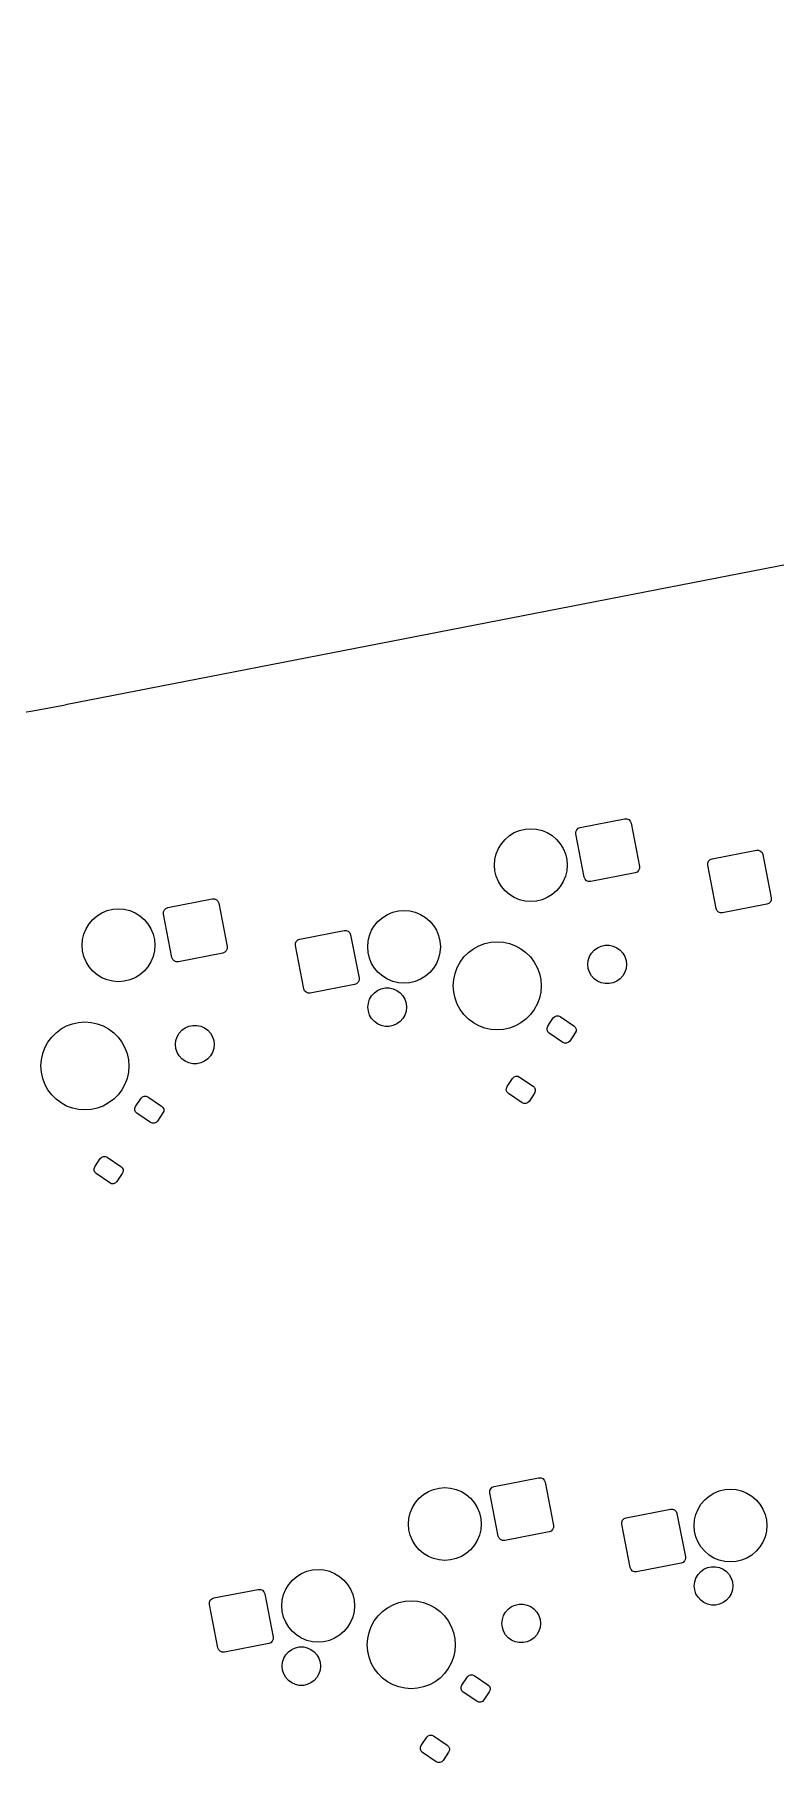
# Model space of a CAD drawing. Extents: x 101 to 518, y -308 to -134.
# Drawn here: x 267 to 300.6, y -212.7 to -134.4 of the extents above; entities that cross this region are included whole.
import ezdxf

# ---------------------------------------------------------------- set-up
doc = ezdxf.new("R2010")
doc.units = 0
doc.layers.add('BLACK', color=7, linetype='CONTINUOUS')

msp = doc.modelspace()

# ---------------------------------------------------------------- linework, layer by layer
at = {"layer": 'BLACK', "linetype": 'CONTINUOUS'}
for p, q in [((424.711961, -134.376322), (268.442894, -164.75692)), ((291.782965, -170.310872), (293.795301, -169.919714)), ((293.795301, -169.919714), (293.892845, -169.920139)), ((293.892845, -169.920139), (293.982801, -169.957861)), ((288.376141, -170.852973), (288.573021, -170.684821)), ((288.573021, -170.684821), (288.793783, -170.549538)), ((288.793783, -170.549538), (289.032989, -170.450456)), ((289.032989, -170.450456), (289.28475, -170.390013)), ((289.28475, -170.390013), (289.542867, -170.369699)), ((289.542867, -170.369699), (289.800984, -170.390013)), ((289.800984, -170.390013), (290.052745, -170.450456)), ((290.052745, -170.450456), (290.291951, -170.549538)), ((290.291951, -170.549538), (290.512713, -170.684821)), ((290.512713, -170.684821), (290.709593, -170.852973)), ((291.58526, -170.603981), (291.585686, -170.506437)), ((291.966878, -172.567236), (291.58526, -170.603981)), ((291.585686, -170.506437), (291.623407, -170.416481)), ((291.623407, -170.416481), (291.692683, -170.347807)), ((291.692683, -170.347807), (291.782965, -170.310872)), ((293.982801, -169.957861), (294.051474, -170.027136)), ((294.051474, -170.027136), (294.08841, -170.117418)), ((294.08841, -170.117418), (294.470028, -172.080673)), ((287.913181, -171.761582), (287.973624, -171.509821)), ((287.973624, -171.509821), (288.072706, -171.270615)), ((288.072706, -171.270615), (288.207989, -171.049853)), ((288.207989, -171.049853), (288.376141, -170.852973)), ((290.709593, -170.852973), (290.877745, -171.049853)), ((290.877745, -171.049853), (291.013028, -171.270615)), ((291.013028, -171.270615), (291.11211, -171.509821)), ((291.11211, -171.509821), (291.172553, -171.761582)), ((297.764732, -171.735674), (299.777068, -171.344516)), ((299.777068, -171.344516), (299.874612, -171.344941)), ((299.874612, -171.344941), (299.964568, -171.382663)), ((299.964568, -171.382663), (300.033241, -171.451938)), ((300.033241, -171.451938), (300.070177, -171.54222)), ((287.892867, -172.019699), (287.913181, -171.761582)), ((287.913181, -172.277816), (287.892867, -172.019699)), ((287.973624, -172.529577), (287.913181, -172.277816)), ((291.172553, -172.277816), (291.11211, -172.529577)), ((291.172553, -171.761582), (291.192867, -172.019699)), ((291.192867, -172.019699), (291.172553, -172.277816)), ((294.431881, -172.268173), (294.362605, -172.336847)), ((294.469602, -172.178217), (294.431881, -172.268173)), ((294.470028, -172.080673), (294.469602, -172.178217)), ((297.567027, -172.028783), (297.567453, -171.931239)), ((297.948645, -173.992038), (297.567027, -172.028783)), ((297.567453, -171.931239), (297.605174, -171.841283)), ((297.605174, -171.841283), (297.67445, -171.772609)), ((297.67445, -171.772609), (297.764732, -171.735674)), ((300.070177, -171.54222), (300.451795, -173.505475)), ((288.072706, -172.768783), (287.973624, -172.529577)), ((288.207989, -172.989545), (288.072706, -172.768783)), ((288.376141, -173.186425), (288.207989, -172.989545)), ((290.877745, -172.989545), (290.709593, -173.186425)), ((291.013028, -172.768783), (290.877745, -172.989545)), ((291.11211, -172.529577), (291.013028, -172.768783)), ((292.003814, -172.657518), (291.966878, -172.567236)), ((292.072487, -172.726793), (292.003814, -172.657518)), ((292.162443, -172.764515), (292.072487, -172.726793)), ((292.259987, -172.76494), (292.162443, -172.764515)), ((294.272323, -172.373782), (292.259987, -172.76494)), ((294.362605, -172.336847), (294.272323, -172.373782)), ((273.082968, -173.945783), (275.095304, -173.554625)), ((275.095304, -173.554625), (275.192848, -173.55505)), ((275.192848, -173.55505), (275.282804, -173.592772)), ((275.282804, -173.592772), (275.351477, -173.662047)), ((275.351477, -173.662047), (275.388413, -173.752329)), ((275.388413, -173.752329), (275.770031, -175.715584)), ((288.573021, -173.354577), (288.376141, -173.186425)), ((288.793783, -173.48986), (288.573021, -173.354577)), ((289.032989, -173.588942), (288.793783, -173.48986)), ((289.28475, -173.649385), (289.032989, -173.588942)), ((289.542867, -173.669699), (289.28475, -173.649385)), ((289.800984, -173.649385), (289.542867, -173.669699)), ((290.052745, -173.588942), (289.800984, -173.649385)), ((290.291951, -173.48986), (290.052745, -173.588942)), ((290.512713, -173.354577), (290.291951, -173.48986)), ((290.709593, -173.186425), (290.512713, -173.354577)), ((300.25409, -173.798584), (298.241754, -174.189742)), ((300.344372, -173.761649), (300.25409, -173.798584)), ((300.413648, -173.692975), (300.344372, -173.761649)), ((300.451369, -173.603019), (300.413648, -173.692975)), ((300.451795, -173.505475), (300.451369, -173.603019)), ((269.507992, -174.684764), (269.676144, -174.487884)), ((269.676144, -174.487884), (269.873024, -174.319732)), ((269.873024, -174.319732), (270.093786, -174.184449)), ((270.093786, -174.184449), (270.332992, -174.085367)), ((270.332992, -174.085367), (270.584753, -174.024924)), ((270.584753, -174.024924), (270.84287, -174.00461)), ((270.84287, -174.00461), (271.100987, -174.024924)), ((271.100987, -174.024924), (271.352748, -174.085367)), ((271.352748, -174.085367), (271.591954, -174.184449)), ((271.591954, -174.184449), (271.812716, -174.319732)), ((271.812716, -174.319732), (272.009596, -174.487884)), ((272.009596, -174.487884), (272.177748, -174.684764)), ((272.885263, -174.238892), (272.885689, -174.141348)), ((273.266881, -176.202147), (272.885263, -174.238892)), ((272.885689, -174.141348), (272.92341, -174.051392)), ((272.92341, -174.051392), (272.992686, -173.982718)), ((272.992686, -173.982718), (273.082968, -173.945783)), ((282.459312, -174.754823), (282.627464, -174.557943)), ((282.627464, -174.557943), (282.824344, -174.389791)), ((282.824344, -174.389791), (283.045106, -174.254508)), ((283.045106, -174.254508), (283.284312, -174.155426)), ((283.284312, -174.155426), (283.536073, -174.094983)), ((283.536073, -174.094983), (283.79419, -174.074669)), ((283.79419, -174.074669), (284.052307, -174.094983)), ((284.052307, -174.094983), (284.304068, -174.155426)), ((284.304068, -174.155426), (284.543274, -174.254508)), ((284.543274, -174.254508), (284.764036, -174.389791)), ((284.764036, -174.389791), (284.960916, -174.557943)), ((284.960916, -174.557943), (285.129068, -174.754823)), ((297.985581, -174.08232), (297.948645, -173.992038)), ((298.054254, -174.151595), (297.985581, -174.08232)), ((298.14421, -174.189317), (298.054254, -174.151595)), ((298.241754, -174.189742), (298.14421, -174.189317)), ((269.19287, -175.65461), (269.213184, -175.396493)), ((269.213184, -175.396493), (269.273627, -175.144732)), ((269.273627, -175.144732), (269.372709, -174.905526)), ((269.372709, -174.905526), (269.507992, -174.684764)), ((272.177748, -174.684764), (272.313031, -174.905526)), ((272.313031, -174.905526), (272.412113, -175.144732)), ((272.412113, -175.144732), (272.472556, -175.396493)), ((272.472556, -175.396493), (272.49287, -175.65461)), ((278.905176, -175.476195), (278.974452, -175.407521)), ((278.974452, -175.407521), (279.064734, -175.370586)), ((279.064734, -175.370586), (281.07707, -174.979428)), ((281.07707, -174.979428), (281.174614, -174.979853)), ((281.174614, -174.979853), (281.26457, -175.017575)), ((281.26457, -175.017575), (281.333243, -175.08685)), ((281.333243, -175.08685), (281.370179, -175.177132)), ((281.370179, -175.177132), (281.751797, -177.140387)), ((282.164504, -175.466552), (282.224947, -175.214791)), ((282.224947, -175.214791), (282.324029, -174.975585)), ((282.324029, -174.975585), (282.459312, -174.754823)), ((285.129068, -174.754823), (285.264351, -174.975585)), ((285.264351, -174.975585), (285.363433, -175.214791)), ((285.363433, -175.214791), (285.423876, -175.466552)), ((269.213184, -175.912727), (269.19287, -175.65461)), ((269.273627, -176.164488), (269.213184, -175.912727)), ((269.372709, -176.403694), (269.273627, -176.164488)), ((272.412113, -176.164488), (272.313031, -176.403694)), ((272.472556, -175.912727), (272.412113, -176.164488)), ((272.49287, -175.65461), (272.472556, -175.912727)), ((273.303817, -176.292429), (273.266881, -176.202147)), ((275.572326, -176.008693), (273.55999, -176.399851)), ((275.662608, -175.971758), (275.572326, -176.008693)), ((275.731884, -175.903084), (275.662608, -175.971758)), ((275.769605, -175.813128), (275.731884, -175.903084)), ((275.770031, -175.715584), (275.769605, -175.813128)), ((278.867029, -175.663695), (278.867455, -175.566151)), ((279.248647, -177.62695), (278.867029, -175.663695)), ((278.867455, -175.566151), (278.905176, -175.476195)), ((282.14419, -175.724669), (282.164504, -175.466552)), ((282.164504, -175.982786), (282.14419, -175.724669)), ((282.224947, -176.234547), (282.164504, -175.982786)), ((285.423876, -175.982786), (285.363433, -176.234547)), ((285.423876, -175.466552), (285.44419, -175.724669)), ((285.44419, -175.724669), (285.423876, -175.982786)), ((286.341469, -176.413036), (286.511955, -176.185293)), ((286.511955, -176.185293), (286.713117, -175.984131)), ((286.713117, -175.984131), (286.94086, -175.813645)), ((286.94086, -175.813645), (287.190548, -175.677305)), ((287.190548, -175.677305), (287.457097, -175.577887)), ((287.457097, -175.577887), (287.735082, -175.517415)), ((287.735082, -175.517415), (288.018844, -175.49712)), ((288.018844, -175.49712), (288.302606, -175.517415)), ((288.302606, -175.517415), (288.580591, -175.577887)), ((288.580591, -175.577887), (288.84714, -175.677305)), ((288.84714, -175.677305), (289.096828, -175.813645)), ((289.096828, -175.813645), (289.324571, -175.984131)), ((289.324571, -175.984131), (289.525733, -176.185293)), ((289.525733, -176.185293), (289.696219, -176.413036)), ((292.149631, -176.339787), (292.206158, -176.165815)), ((292.206158, -176.165815), (292.29762, -176.007398)), ((292.29762, -176.007398), (292.420021, -175.871458)), ((292.420021, -175.871458), (292.56801, -175.763938)), ((292.56801, -175.763938), (292.73512, -175.689536)), ((292.73512, -175.689536), (292.914048, -175.651503)), ((292.914048, -175.651503), (293.096972, -175.651503)), ((293.096972, -175.651503), (293.2759, -175.689536)), ((293.2759, -175.689536), (293.44301, -175.763938)), ((293.44301, -175.763938), (293.590999, -175.871458)), ((293.590999, -175.871458), (293.7134, -176.007398)), ((293.7134, -176.007398), (293.804862, -176.165815)), ((293.804862, -176.165815), (293.861389, -176.339787)), ((269.507992, -176.624456), (269.372709, -176.403694)), ((269.676144, -176.821336), (269.507992, -176.624456)), ((269.873024, -176.989488), (269.676144, -176.821336)), ((270.093786, -177.124771), (269.873024, -176.989488)), ((271.812716, -176.989488), (271.591954, -177.124771)), ((272.009596, -176.821336), (271.812716, -176.989488)), ((272.177748, -176.624456), (272.009596, -176.821336)), ((272.313031, -176.403694), (272.177748, -176.624456)), ((273.37249, -176.361704), (273.303817, -176.292429)), ((273.462446, -176.399426), (273.37249, -176.361704)), ((273.55999, -176.399851), (273.462446, -176.399426)), ((282.324029, -176.473753), (282.224947, -176.234547)), ((282.459312, -176.694515), (282.324029, -176.473753)), ((282.627464, -176.891395), (282.459312, -176.694515)), ((282.824344, -177.059547), (282.627464, -176.891395)), ((284.960916, -176.891395), (284.764036, -177.059547)), ((285.129068, -176.694515), (284.960916, -176.891395)), ((285.264351, -176.473753), (285.129068, -176.694515)), ((285.363433, -176.234547), (285.264351, -176.473753)), ((286.045239, -177.207258), (286.105711, -176.929273)), ((286.105711, -176.929273), (286.205129, -176.662724)), ((286.205129, -176.662724), (286.341469, -176.413036)), ((289.696219, -176.413036), (289.832559, -176.662724)), ((289.832559, -176.662724), (289.931977, -176.929273)), ((289.931977, -176.929273), (289.992449, -177.207258)), ((292.13051, -176.52171), (292.149631, -176.339787)), ((292.149631, -176.703633), (292.13051, -176.52171)), ((292.206158, -176.877605), (292.149631, -176.703633)), ((292.29762, -177.036022), (292.206158, -176.877605)), ((293.804862, -176.877605), (293.7134, -177.036022)), ((293.861389, -176.703633), (293.804862, -176.877605)), ((293.861389, -176.339787), (293.88051, -176.52171)), ((293.88051, -176.52171), (293.861389, -176.703633)), ((270.332992, -177.223853), (270.093786, -177.124771)), ((270.584753, -177.284296), (270.332992, -177.223853)), ((270.84287, -177.30461), (270.584753, -177.284296)), ((271.100987, -177.284296), (270.84287, -177.30461)), ((271.352748, -177.223853), (271.100987, -177.284296)), ((271.591954, -177.124771), (271.352748, -177.223853)), ((279.285583, -177.717232), (279.248647, -177.62695)), ((279.354256, -177.786507), (279.285583, -177.717232)), ((281.554092, -177.433496), (279.541756, -177.824654)), ((281.644374, -177.396561), (281.554092, -177.433496)), ((281.71365, -177.327887), (281.644374, -177.396561)), ((281.751371, -177.237931), (281.71365, -177.327887)), ((281.751797, -177.140387), (281.751371, -177.237931)), ((282.446689, -177.810078), (282.594678, -177.702558)), ((282.594678, -177.702558), (282.761788, -177.628156)), ((282.761788, -177.628156), (282.940716, -177.590123)), ((283.045106, -177.19483), (282.824344, -177.059547)), ((282.940716, -177.590123), (283.12364, -177.590123)), ((283.284312, -177.293912), (283.045106, -177.19483)), ((283.12364, -177.590123), (283.302568, -177.628156)), ((283.536073, -177.354355), (283.284312, -177.293912)), ((283.302568, -177.628156), (283.469678, -177.702558)), ((283.469678, -177.702558), (283.617667, -177.810078)), ((283.79419, -177.374669), (283.536073, -177.354355)), ((284.052307, -177.354355), (283.79419, -177.374669)), ((284.304068, -177.293912), (284.052307, -177.354355)), ((284.543274, -177.19483), (284.304068, -177.293912)), ((284.764036, -177.059547), (284.543274, -177.19483)), ((286.024944, -177.49102), (286.045239, -177.207258)), ((286.045239, -177.774782), (286.024944, -177.49102)), ((286.105711, -178.052767), (286.045239, -177.774782)), ((289.992449, -177.774782), (289.931977, -178.052767)), ((289.992449, -177.207258), (290.012744, -177.49102)), ((290.012744, -177.49102), (289.992449, -177.774782)), ((292.420021, -177.171962), (292.29762, -177.036022)), ((292.56801, -177.279482), (292.420021, -177.171962)), ((292.73512, -177.353884), (292.56801, -177.279482)), ((292.914048, -177.391917), (292.73512, -177.353884)), ((293.096972, -177.391917), (292.914048, -177.391917)), ((293.2759, -177.353884), (293.096972, -177.391917)), ((293.44301, -177.279482), (293.2759, -177.353884)), ((293.590999, -177.171962), (293.44301, -177.279482)), ((293.7134, -177.036022), (293.590999, -177.171962)), ((279.444212, -177.824229), (279.354256, -177.786507)), ((279.541756, -177.824654), (279.444212, -177.824229)), ((282.157178, -178.46033), (282.176299, -178.278407)), ((282.176299, -178.642253), (282.157178, -178.46033)), ((282.176299, -178.278407), (282.232826, -178.104435)), ((282.232826, -178.104435), (282.324288, -177.946018)), ((282.324288, -177.946018), (282.446689, -177.810078)), ((283.617667, -177.810078), (283.740068, -177.946018)), ((283.740068, -177.946018), (283.83153, -178.104435)), ((283.83153, -178.104435), (283.888057, -178.278407)), ((283.888057, -178.278407), (283.907178, -178.46033)), ((283.907178, -178.46033), (283.888057, -178.642253)), ((286.205129, -178.319316), (286.105711, -178.052767)), ((286.341469, -178.569004), (286.205129, -178.319316)), ((289.832559, -178.319316), (289.696219, -178.569004)), ((289.931977, -178.052767), (289.832559, -178.319316)), ((268.240863, -179.448556), (268.490551, -179.312216)), ((268.490551, -179.312216), (268.7571, -179.212798)), ((268.7571, -179.212798), (269.035085, -179.152326)), ((269.035085, -179.152326), (269.318847, -179.132031)), ((269.318847, -179.132031), (269.602609, -179.152326)), ((269.602609, -179.152326), (269.880594, -179.212798)), ((269.880594, -179.212798), (270.147143, -179.312216)), ((270.147143, -179.312216), (270.396831, -179.448556)), ((273.868013, -179.398849), (274.035123, -179.324447)), ((274.035123, -179.324447), (274.214051, -179.286414)), ((274.214051, -179.286414), (274.396975, -179.286414)), ((274.396975, -179.286414), (274.575903, -179.324447)), ((274.575903, -179.324447), (274.743013, -179.398849)), ((282.232826, -178.816225), (282.176299, -178.642253)), ((282.324288, -178.974642), (282.232826, -178.816225)), ((282.446689, -179.110582), (282.324288, -178.974642)), ((282.594678, -179.218102), (282.446689, -179.110582)), ((282.761788, -179.292504), (282.594678, -179.218102)), ((282.940716, -179.330537), (282.761788, -179.292504)), ((283.12364, -179.330537), (282.940716, -179.330537)), ((283.302568, -179.292504), (283.12364, -179.330537)), ((283.469678, -179.218102), (283.302568, -179.292504)), ((283.617667, -179.110582), (283.469678, -179.218102)), ((283.740068, -178.974642), (283.617667, -179.110582)), ((283.83153, -178.816225), (283.740068, -178.974642)), ((283.888057, -178.642253), (283.83153, -178.816225)), ((286.511955, -178.796747), (286.341469, -178.569004)), ((286.713117, -178.997909), (286.511955, -178.796747)), ((286.94086, -179.168395), (286.713117, -178.997909)), ((287.190548, -179.304735), (286.94086, -179.168395)), ((287.457097, -179.404153), (287.190548, -179.304735)), ((288.84714, -179.304735), (288.580591, -179.404153)), ((289.096828, -179.168395), (288.84714, -179.304735)), ((289.324571, -178.997909), (289.096828, -179.168395)), ((289.525733, -178.796747), (289.324571, -178.997909)), ((289.696219, -178.569004), (289.525733, -178.796747)), ((290.278563, -179.404158), (290.312513, -179.323198)), ((290.312513, -179.323198), (290.56415, -178.950131)), ((290.56415, -178.950131), (290.626498, -178.888325)), ((290.626498, -178.888325), (290.707751, -178.855083)), ((290.707751, -178.855083), (290.795541, -178.855466)), ((290.795541, -178.855466), (290.876502, -178.889416)), ((290.876502, -178.889416), (291.49828, -179.30881)), ((291.49828, -179.30881), (291.560086, -179.371158)), ((267.505132, -180.297635), (267.641472, -180.047947)), ((267.641472, -180.047947), (267.811958, -179.820204)), ((267.811958, -179.820204), (268.01312, -179.619042)), ((268.01312, -179.619042), (268.240863, -179.448556)), ((270.396831, -179.448556), (270.624574, -179.619042)), ((270.624574, -179.619042), (270.825736, -179.820204)), ((270.825736, -179.820204), (270.996222, -180.047947)), ((270.996222, -180.047947), (271.132562, -180.297635)), ((273.430513, -180.156621), (273.449634, -179.974698)), ((273.449634, -179.974698), (273.506161, -179.800726)), ((273.506161, -179.800726), (273.597623, -179.642309)), ((273.597623, -179.642309), (273.720024, -179.506369)), ((273.720024, -179.506369), (273.868013, -179.398849)), ((274.743013, -179.398849), (274.891002, -179.506369)), ((274.891002, -179.506369), (275.013403, -179.642309)), ((275.013403, -179.642309), (275.104865, -179.800726)), ((275.104865, -179.800726), (275.161392, -179.974698)), ((275.161392, -179.974698), (275.180513, -180.156621)), ((287.735082, -179.464625), (287.457097, -179.404153)), ((288.018844, -179.48492), (287.735082, -179.464625)), ((288.302606, -179.464625), (288.018844, -179.48492)), ((288.580591, -179.404153), (288.302606, -179.464625)), ((290.27818, -179.491948), (290.278563, -179.404158)), ((290.311422, -179.573202), (290.27818, -179.491948)), ((290.373228, -179.63555), (290.311422, -179.573202)), ((290.995006, -180.054944), (290.373228, -179.63555)), ((291.075967, -180.088894), (290.995006, -180.054944)), ((291.163757, -180.089277), (291.075967, -180.088894)), ((291.24501, -180.056035), (291.163757, -180.089277)), ((291.307358, -179.994229), (291.24501, -180.056035)), ((291.558995, -179.621162), (291.307358, -179.994229)), ((291.592945, -179.540202), (291.558995, -179.621162)), ((291.560086, -179.371158), (291.593328, -179.452412)), ((291.593328, -179.452412), (291.592945, -179.540202)), ((267.324947, -181.125931), (267.345242, -180.842169)), ((267.345242, -180.842169), (267.405714, -180.564184)), ((267.405714, -180.564184), (267.505132, -180.297635)), ((271.132562, -180.297635), (271.23198, -180.564184)), ((271.23198, -180.564184), (271.292452, -180.842169)), ((271.292452, -180.842169), (271.312747, -181.125931)), ((273.449634, -180.338544), (273.430513, -180.156621)), ((273.506161, -180.512516), (273.449634, -180.338544)), ((273.597623, -180.670933), (273.506161, -180.512516)), ((273.720024, -180.806873), (273.597623, -180.670933)), ((273.868013, -180.914393), (273.720024, -180.806873)), ((274.891002, -180.806873), (274.743013, -180.914393)), ((275.013403, -180.670933), (274.891002, -180.806873)), ((275.104865, -180.512516), (275.013403, -180.670933)), ((275.161392, -180.338544), (275.104865, -180.512516)), ((275.180513, -180.156621), (275.161392, -180.338544)), ((267.345242, -181.409693), (267.324947, -181.125931)), ((267.405714, -181.687678), (267.345242, -181.409693)), ((267.505132, -181.954227), (267.405714, -181.687678)), ((271.23198, -181.687678), (271.132562, -181.954227)), ((271.292452, -181.409693), (271.23198, -181.687678)), ((271.312747, -181.125931), (271.292452, -181.409693)), ((274.035123, -180.988795), (273.868013, -180.914393)), ((274.214051, -181.026828), (274.035123, -180.988795)), ((274.396975, -181.026828), (274.214051, -181.026828)), ((274.575903, -180.988795), (274.396975, -181.026828)), ((274.743013, -180.914393), (274.575903, -180.988795)), ((288.467177, -182.059022), (288.718814, -181.685955)), ((288.718814, -181.685955), (288.781162, -181.624149)), ((288.781162, -181.624149), (288.862415, -181.590907)), ((288.862415, -181.590907), (288.950205, -181.59129)), ((288.950205, -181.59129), (289.031166, -181.62524)), ((289.031166, -181.62524), (289.652944, -182.044634)), ((267.641472, -182.203915), (267.505132, -181.954227)), ((267.811958, -182.431658), (267.641472, -182.203915)), ((268.01312, -182.63282), (267.811958, -182.431658)), ((270.825736, -182.431658), (270.624574, -182.63282)), ((270.996222, -182.203915), (270.825736, -182.431658)), ((271.132562, -181.954227), (270.996222, -182.203915)), ((288.432844, -182.227772), (288.433227, -182.139982)), ((288.466086, -182.309026), (288.432844, -182.227772)), ((288.433227, -182.139982), (288.467177, -182.059022)), ((288.527892, -182.371374), (288.466086, -182.309026)), ((289.14967, -182.790768), (288.527892, -182.371374)), ((289.713659, -182.356986), (289.462022, -182.730053)), ((289.652944, -182.044634), (289.71475, -182.106982)), ((289.747609, -182.276026), (289.713659, -182.356986)), ((289.71475, -182.106982), (289.747992, -182.188236)), ((289.747992, -182.188236), (289.747609, -182.276026)), ((268.240863, -182.803306), (268.01312, -182.63282)), ((268.490551, -182.939646), (268.240863, -182.803306)), ((268.7571, -183.039064), (268.490551, -182.939646)), ((269.035085, -183.099536), (268.7571, -183.039064)), ((269.318847, -183.119831), (269.035085, -183.099536)), ((269.602609, -183.099536), (269.318847, -183.119831)), ((269.880594, -183.039064), (269.602609, -183.099536)), ((270.147143, -182.939646), (269.880594, -183.039064)), ((270.396831, -182.803306), (270.147143, -182.939646)), ((270.624574, -182.63282), (270.396831, -182.803306)), ((271.578183, -183.126859), (271.578566, -183.039069)), ((271.611425, -183.208113), (271.578183, -183.126859)), ((271.578566, -183.039069), (271.612516, -182.958109)), ((271.673231, -183.270461), (271.611425, -183.208113)), ((271.612516, -182.958109), (271.864153, -182.585042)), ((271.864153, -182.585042), (271.926501, -182.523236)), ((271.926501, -182.523236), (272.007754, -182.489994)), ((272.007754, -182.489994), (272.095544, -182.490377)), ((272.095544, -182.490377), (272.176505, -182.524327)), ((272.176505, -182.524327), (272.798283, -182.943721)), ((272.858998, -183.256073), (272.607361, -183.62914)), ((272.798283, -182.943721), (272.860089, -183.006069)), ((272.892948, -183.175113), (272.858998, -183.256073)), ((272.860089, -183.006069), (272.893331, -183.087323)), ((272.893331, -183.087323), (272.892948, -183.175113)), ((289.230631, -182.824718), (289.14967, -182.790768)), ((289.318421, -182.825101), (289.230631, -182.824718)), ((289.399674, -182.791859), (289.318421, -182.825101)), ((289.462022, -182.730053), (289.399674, -182.791859)), ((272.295009, -183.689855), (271.673231, -183.270461)), ((272.37597, -183.723805), (272.295009, -183.689855)), ((272.46376, -183.724188), (272.37597, -183.723805)), ((272.545013, -183.690946), (272.46376, -183.724188)), ((272.607361, -183.62914), (272.545013, -183.690946)), ((269.76718, -185.693933), (270.018817, -185.320866)), ((270.018817, -185.320866), (270.081165, -185.25906)), ((270.081165, -185.25906), (270.162418, -185.225818)), ((270.162418, -185.225818), (270.250208, -185.226201)), ((270.250208, -185.226201), (270.331169, -185.260151)), ((270.331169, -185.260151), (270.952947, -185.679545)), ((269.732847, -185.862683), (269.73323, -185.774893)), ((269.766089, -185.943937), (269.732847, -185.862683)), ((269.73323, -185.774893), (269.76718, -185.693933)), ((269.827895, -186.006285), (269.766089, -185.943937)), ((270.449673, -186.425679), (269.827895, -186.006285)), ((270.762025, -186.364964), (270.699677, -186.42677)), ((271.013662, -185.991897), (270.762025, -186.364964)), ((270.952947, -185.679545), (271.014753, -185.741893)), ((271.047612, -185.910937), (271.013662, -185.991897)), ((271.014753, -185.741893), (271.047995, -185.823147)), ((271.047995, -185.823147), (271.047612, -185.910937)), ((270.530634, -186.459629), (270.449673, -186.425679)), ((270.618424, -186.460012), (270.530634, -186.459629)), ((270.699677, -186.42677), (270.618424, -186.460012)), ((284.67539, -200.552273), (284.896152, -200.41699)), ((284.896152, -200.41699), (285.135358, -200.317908)), ((285.135358, -200.317908), (285.387119, -200.257465)), ((285.387119, -200.257465), (285.645236, -200.237151)), ((285.645236, -200.237151), (285.903353, -200.257465)), ((285.903353, -200.257465), (286.155114, -200.317908)), ((286.155114, -200.317908), (286.39432, -200.41699)), ((286.39432, -200.41699), (286.615082, -200.552273)), ((287.687629, -200.471433), (287.688055, -200.373889)), ((288.069247, -202.434688), (287.687629, -200.471433)), ((287.688055, -200.373889), (287.725776, -200.283933)), ((287.725776, -200.283933), (287.795052, -200.215259)), ((287.795052, -200.215259), (287.885334, -200.178324)), ((287.885334, -200.178324), (289.89767, -199.787166)), ((289.89767, -199.787166), (289.995214, -199.787591)), ((289.995214, -199.787591), (290.08517, -199.825313)), ((290.08517, -199.825313), (290.153843, -199.894588)), ((290.153843, -199.894588), (290.190779, -199.98487)), ((290.190779, -199.98487), (290.572397, -201.948125)), ((297.62671, -200.622332), (297.847472, -200.487049)), ((297.847472, -200.487049), (298.086678, -200.387967)), ((298.086678, -200.387967), (298.338439, -200.327524)), ((298.338439, -200.327524), (298.596556, -200.30721)), ((298.596556, -200.30721), (298.854673, -200.327524)), ((298.854673, -200.327524), (299.106434, -200.387967)), ((299.106434, -200.387967), (299.34564, -200.487049)), ((299.34564, -200.487049), (299.566402, -200.622332)), ((284.075993, -201.377273), (284.175075, -201.138067)), ((284.175075, -201.138067), (284.310358, -200.917305)), ((284.310358, -200.917305), (284.47851, -200.720425)), ((284.47851, -200.720425), (284.67539, -200.552273)), ((286.615082, -200.552273), (286.811962, -200.720425)), ((286.811962, -200.720425), (286.980114, -200.917305)), ((286.980114, -200.917305), (287.115397, -201.138067)), ((287.115397, -201.138067), (287.214479, -201.377273)), ((293.8671, -201.603127), (295.879436, -201.211969)), ((295.879436, -201.211969), (295.97698, -201.212394)), ((295.97698, -201.212394), (296.066936, -201.250116)), ((296.066936, -201.250116), (296.135609, -201.319391)), ((297.027313, -201.447332), (297.126395, -201.208126)), ((297.126395, -201.208126), (297.261678, -200.987364)), ((297.261678, -200.987364), (297.42983, -200.790484)), ((297.42983, -200.790484), (297.62671, -200.622332)), ((299.566402, -200.622332), (299.763282, -200.790484)), ((299.763282, -200.790484), (299.931434, -200.987364)), ((299.931434, -200.987364), (300.066717, -201.208126)), ((300.066717, -201.208126), (300.165799, -201.447332)), ((283.995236, -201.887151), (284.01555, -201.629034)), ((284.01555, -202.145268), (283.995236, -201.887151)), ((284.01555, -201.629034), (284.075993, -201.377273)), ((287.214479, -201.377273), (287.274922, -201.629034)), ((287.274922, -201.629034), (287.295236, -201.887151)), ((287.295236, -201.887151), (287.274922, -202.145268)), ((290.571971, -202.045669), (290.53425, -202.135625)), ((290.572397, -201.948125), (290.571971, -202.045669)), ((293.669395, -201.896236), (293.669821, -201.798692)), ((294.051013, -203.859491), (293.669395, -201.896236)), ((293.669821, -201.798692), (293.707542, -201.708736)), ((293.707542, -201.708736), (293.776818, -201.640062)), ((293.776818, -201.640062), (293.8671, -201.603127)), ((296.135609, -201.319391), (296.172545, -201.409673)), ((296.172545, -201.409673), (296.554163, -203.372928)), ((296.946556, -201.95721), (296.96687, -201.699093)), ((296.96687, -202.215327), (296.946556, -201.95721)), ((296.96687, -201.699093), (297.027313, -201.447332)), ((300.165799, -201.447332), (300.226242, -201.699093)), ((300.226242, -201.699093), (300.246556, -201.95721)), ((300.246556, -201.95721), (300.226242, -202.215327)), ((284.075993, -202.397029), (284.01555, -202.145268)), ((284.175075, -202.636235), (284.075993, -202.397029)), ((284.310358, -202.856997), (284.175075, -202.636235)), ((287.115397, -202.636235), (286.980114, -202.856997)), ((287.214479, -202.397029), (287.115397, -202.636235)), ((287.274922, -202.145268), (287.214479, -202.397029)), ((288.106183, -202.52497), (288.069247, -202.434688)), ((288.174856, -202.594245), (288.106183, -202.52497)), ((288.264812, -202.631967), (288.174856, -202.594245)), ((288.362356, -202.632392), (288.264812, -202.631967)), ((290.374692, -202.241234), (288.362356, -202.632392)), ((290.464974, -202.204299), (290.374692, -202.241234)), ((290.53425, -202.135625), (290.464974, -202.204299)), ((297.027313, -202.467088), (296.96687, -202.215327)), ((297.126395, -202.706294), (297.027313, -202.467088)), ((297.261678, -202.927056), (297.126395, -202.706294)), ((300.066717, -202.706294), (299.931434, -202.927056)), ((300.165799, -202.467088), (300.066717, -202.706294)), ((300.226242, -202.215327), (300.165799, -202.467088)), ((284.47851, -203.053877), (284.310358, -202.856997)), ((284.67539, -203.222029), (284.47851, -203.053877)), ((284.896152, -203.357312), (284.67539, -203.222029)), ((285.135358, -203.456394), (284.896152, -203.357312)), ((285.387119, -203.516837), (285.135358, -203.456394)), ((285.645236, -203.537151), (285.387119, -203.516837)), ((285.903353, -203.516837), (285.645236, -203.537151)), ((286.155114, -203.456394), (285.903353, -203.516837)), ((286.39432, -203.357312), (286.155114, -203.456394)), ((286.615082, -203.222029), (286.39432, -203.357312)), ((286.811962, -203.053877), (286.615082, -203.222029)), ((286.980114, -202.856997), (286.811962, -203.053877)), ((296.516016, -203.560428), (296.44674, -203.629102)), ((296.553737, -203.470472), (296.516016, -203.560428)), ((296.554163, -203.372928), (296.553737, -203.470472)), ((297.42983, -203.123936), (297.261678, -202.927056)), ((297.62671, -203.292088), (297.42983, -203.123936)), ((297.847472, -203.427371), (297.62671, -203.292088)), ((298.086678, -203.526453), (297.847472, -203.427371)), ((298.338439, -203.586896), (298.086678, -203.526453)), ((298.596556, -203.60721), (298.338439, -203.586896)), ((298.854673, -203.586896), (298.596556, -203.60721)), ((299.106434, -203.526453), (298.854673, -203.586896)), ((299.34564, -203.427371), (299.106434, -203.526453)), ((299.566402, -203.292088), (299.34564, -203.427371)), ((299.763282, -203.123936), (299.566402, -203.292088)), ((299.931434, -202.927056), (299.763282, -203.123936)), ((278.729833, -204.425395), (278.926713, -204.257243)), ((278.926713, -204.257243), (279.147475, -204.12196)), ((279.147475, -204.12196), (279.386681, -204.022878)), ((279.386681, -204.022878), (279.638442, -203.962435)), ((279.638442, -203.962435), (279.896559, -203.942121)), ((279.896559, -203.942121), (280.154676, -203.962435)), ((280.154676, -203.962435), (280.406437, -204.022878)), ((280.406437, -204.022878), (280.645643, -204.12196)), ((280.645643, -204.12196), (280.866405, -204.257243)), ((280.866405, -204.257243), (281.063285, -204.425395)), ((294.087949, -203.949773), (294.051013, -203.859491)), ((294.156622, -204.019048), (294.087949, -203.949773)), ((294.246578, -204.05677), (294.156622, -204.019048)), ((294.344122, -204.057195), (294.246578, -204.05677)), ((296.356458, -203.666037), (294.344122, -204.057195)), ((296.44674, -203.629102), (296.356458, -203.666037)), ((296.978665, -204.510948), (297.035192, -204.336976)), ((297.035192, -204.336976), (297.126654, -204.178559)), ((297.126654, -204.178559), (297.249055, -204.042619)), ((297.249055, -204.042619), (297.397044, -203.935099)), ((297.397044, -203.935099), (297.564154, -203.860697)), ((297.564154, -203.860697), (297.743082, -203.822664)), ((297.743082, -203.822664), (297.926006, -203.822664)), ((297.926006, -203.822664), (298.104934, -203.860697)), ((298.104934, -203.860697), (298.272044, -203.935099)), ((298.272044, -203.935099), (298.420033, -204.042619)), ((298.420033, -204.042619), (298.542434, -204.178559)), ((298.542434, -204.178559), (298.633896, -204.336976)), ((298.633896, -204.336976), (298.690423, -204.510948)), ((275.167103, -205.238038), (277.179439, -204.84688)), ((277.179439, -204.84688), (277.276983, -204.847305)), ((277.276983, -204.847305), (277.366939, -204.885027)), ((277.366939, -204.885027), (277.435612, -204.954302)), ((277.435612, -204.954302), (277.472548, -205.044584)), ((277.472548, -205.044584), (277.854166, -207.007839)), ((278.266873, -205.334004), (278.327316, -205.082243)), ((278.327316, -205.082243), (278.426398, -204.843037)), ((278.426398, -204.843037), (278.561681, -204.622275)), ((278.561681, -204.622275), (278.729833, -204.425395)), ((281.063285, -204.425395), (281.231437, -204.622275)), ((281.231437, -204.622275), (281.36672, -204.843037)), ((281.36672, -204.843037), (281.465802, -205.082243)), ((281.465802, -205.082243), (281.526245, -205.334004)), ((296.959544, -204.692871), (296.978665, -204.510948)), ((296.978665, -204.874794), (296.959544, -204.692871)), ((297.035192, -205.048766), (296.978665, -204.874794)), ((297.126654, -205.207183), (297.035192, -205.048766)), ((298.633896, -205.048766), (298.542434, -205.207183)), ((298.690423, -204.874794), (298.633896, -205.048766)), ((298.690423, -204.510948), (298.709544, -204.692871)), ((298.709544, -204.692871), (298.690423, -204.874794)), ((274.969398, -205.531147), (274.969824, -205.433603)), ((275.351016, -207.494402), (274.969398, -205.531147)), ((274.969824, -205.433603), (275.007545, -205.343647)), ((275.007545, -205.343647), (275.076821, -205.274973)), ((275.076821, -205.274973), (275.167103, -205.238038)), ((278.246559, -205.592121), (278.266873, -205.334004)), ((278.266873, -205.850238), (278.246559, -205.592121)), ((278.327316, -206.101999), (278.266873, -205.850238)), ((281.526245, -205.850238), (281.465802, -206.101999)), ((281.526245, -205.334004), (281.546559, -205.592121)), ((281.546559, -205.592121), (281.526245, -205.850238)), ((282.614324, -206.052745), (282.815486, -205.851583)), ((282.815486, -205.851583), (283.043229, -205.681097)), ((283.043229, -205.681097), (283.292917, -205.544757)), ((283.292917, -205.544757), (283.559466, -205.445339)), ((283.559466, -205.445339), (283.837451, -205.384867)), ((283.837451, -205.384867), (284.121213, -205.364572)), ((284.121213, -205.364572), (284.404975, -205.384867)), ((284.404975, -205.384867), (284.68296, -205.445339)), ((284.68296, -205.445339), (284.949509, -205.544757)), ((284.949509, -205.544757), (285.199197, -205.681097)), ((285.199197, -205.681097), (285.42694, -205.851583)), ((285.42694, -205.851583), (285.628102, -206.052745)), ((288.308527, -206.033267), (288.399989, -205.87485)), ((288.399989, -205.87485), (288.52239, -205.73891)), ((288.52239, -205.73891), (288.670379, -205.63139)), ((288.670379, -205.63139), (288.837489, -205.556988)), ((288.837489, -205.556988), (289.016417, -205.518955)), ((289.016417, -205.518955), (289.199341, -205.518955)), ((289.199341, -205.518955), (289.378269, -205.556988)), ((289.378269, -205.556988), (289.545379, -205.63139)), ((289.545379, -205.63139), (289.693368, -205.73891)), ((289.693368, -205.73891), (289.815769, -205.87485)), ((289.815769, -205.87485), (289.907231, -206.033267)), ((297.249055, -205.343123), (297.126654, -205.207183)), ((297.397044, -205.450643), (297.249055, -205.343123)), ((297.564154, -205.525045), (297.397044, -205.450643)), ((297.743082, -205.563078), (297.564154, -205.525045)), ((297.926006, -205.563078), (297.743082, -205.563078)), ((298.104934, -205.525045), (297.926006, -205.563078)), ((298.272044, -205.450643), (298.104934, -205.525045)), ((298.420033, -205.343123), (298.272044, -205.450643)), ((298.542434, -205.207183), (298.420033, -205.343123)), ((278.426398, -206.341205), (278.327316, -206.101999)), ((278.561681, -206.561967), (278.426398, -206.341205)), ((278.729833, -206.758847), (278.561681, -206.561967)), ((281.231437, -206.561967), (281.063285, -206.758847)), ((281.36672, -206.341205), (281.231437, -206.561967)), ((281.465802, -206.101999), (281.36672, -206.341205)), ((282.20808, -206.796725), (282.307498, -206.530176)), ((282.307498, -206.530176), (282.443838, -206.280488)), ((282.443838, -206.280488), (282.614324, -206.052745)), ((285.628102, -206.052745), (285.798588, -206.280488)), ((285.798588, -206.280488), (285.934928, -206.530176)), ((285.934928, -206.530176), (286.034346, -206.796725)), ((288.232879, -206.389162), (288.252, -206.207239)), ((288.252, -206.571085), (288.232879, -206.389162)), ((288.252, -206.207239), (288.308527, -206.033267)), ((288.308527, -206.745057), (288.252, -206.571085)), ((288.399989, -206.903474), (288.308527, -206.745057)), ((289.907231, -206.745057), (289.815769, -206.903474)), ((289.907231, -206.033267), (289.963758, -206.207239)), ((289.963758, -206.571085), (289.907231, -206.745057)), ((289.963758, -206.207239), (289.982879, -206.389162)), ((289.982879, -206.389162), (289.963758, -206.571085)), ((275.387952, -207.584684), (275.351016, -207.494402)), ((277.656461, -207.300948), (275.644125, -207.692106)), ((277.746743, -207.264013), (277.656461, -207.300948)), ((277.816019, -207.195339), (277.746743, -207.264013)), ((277.85374, -207.105383), (277.816019, -207.195339)), ((277.854166, -207.007839), (277.85374, -207.105383)), ((278.697047, -207.57001), (278.864157, -207.495608)), ((278.926713, -206.926999), (278.729833, -206.758847)), ((278.864157, -207.495608), (279.043085, -207.457575)), ((279.147475, -207.062282), (278.926713, -206.926999)), ((279.043085, -207.457575), (279.226009, -207.457575)), ((279.386681, -207.161364), (279.147475, -207.062282)), ((279.226009, -207.457575), (279.404937, -207.495608)), ((279.638442, -207.221807), (279.386681, -207.161364)), ((279.404937, -207.495608), (279.572047, -207.57001)), ((279.896559, -207.242121), (279.638442, -207.221807)), ((280.154676, -207.221807), (279.896559, -207.242121)), ((280.406437, -207.161364), (280.154676, -207.221807)), ((280.645643, -207.062282), (280.406437, -207.161364)), ((280.866405, -206.926999), (280.645643, -207.062282)), ((281.063285, -206.758847), (280.866405, -206.926999)), ((282.127313, -207.358472), (282.147608, -207.07471)), ((282.147608, -207.642234), (282.127313, -207.358472)), ((282.147608, -207.07471), (282.20808, -206.796725)), ((286.034346, -206.796725), (286.094818, -207.07471)), ((286.094818, -207.07471), (286.115113, -207.358472)), ((286.115113, -207.358472), (286.094818, -207.642234)), ((288.52239, -207.039414), (288.399989, -206.903474)), ((288.670379, -207.146934), (288.52239, -207.039414)), ((288.837489, -207.221336), (288.670379, -207.146934)), ((289.016417, -207.259369), (288.837489, -207.221336)), ((289.199341, -207.259369), (289.016417, -207.259369)), ((289.378269, -207.221336), (289.199341, -207.259369)), ((289.545379, -207.146934), (289.378269, -207.221336)), ((289.693368, -207.039414), (289.545379, -207.146934)), ((289.815769, -206.903474), (289.693368, -207.039414)), ((275.456625, -207.653959), (275.387952, -207.584684)), ((275.546581, -207.691681), (275.456625, -207.653959)), ((275.644125, -207.692106), (275.546581, -207.691681)), ((278.259547, -208.327782), (278.278668, -208.145859)), ((278.278668, -208.145859), (278.335195, -207.971887)), ((278.335195, -207.971887), (278.426657, -207.81347)), ((278.426657, -207.81347), (278.549058, -207.67753)), ((278.549058, -207.67753), (278.697047, -207.57001)), ((279.572047, -207.57001), (279.720036, -207.67753)), ((279.720036, -207.67753), (279.842437, -207.81347)), ((279.842437, -207.81347), (279.933899, -207.971887)), ((279.933899, -207.971887), (279.990426, -208.145859)), ((279.990426, -208.145859), (280.009547, -208.327782)), ((282.20808, -207.920219), (282.147608, -207.642234)), ((282.307498, -208.186768), (282.20808, -207.920219)), ((282.443838, -208.436456), (282.307498, -208.186768)), ((285.934928, -208.186768), (285.798588, -208.436456)), ((286.034346, -207.920219), (285.934928, -208.186768)), ((286.094818, -207.642234), (286.034346, -207.920219)), ((278.278668, -208.509705), (278.259547, -208.327782)), ((278.335195, -208.683677), (278.278668, -208.509705)), ((278.426657, -208.842094), (278.335195, -208.683677)), ((278.549058, -208.978034), (278.426657, -208.842094)), ((278.697047, -209.085554), (278.549058, -208.978034)), ((278.864157, -209.159956), (278.697047, -209.085554)), ((279.572047, -209.085554), (279.404937, -209.159956)), ((279.720036, -208.978034), (279.572047, -209.085554)), ((279.842437, -208.842094), (279.720036, -208.978034)), ((279.933899, -208.683677), (279.842437, -208.842094)), ((279.990426, -208.509705), (279.933899, -208.683677)), ((280.009547, -208.327782), (279.990426, -208.509705)), ((282.614324, -208.664199), (282.443838, -208.436456)), ((282.815486, -208.865361), (282.614324, -208.664199)), ((283.043229, -209.035847), (282.815486, -208.865361)), ((283.292917, -209.172187), (283.043229, -209.035847)), ((285.199197, -209.035847), (284.949509, -209.172187)), ((285.42694, -208.865361), (285.199197, -209.035847)), ((285.628102, -208.664199), (285.42694, -208.865361)), ((285.798588, -208.436456), (285.628102, -208.664199)), ((286.414882, -209.190651), (286.666519, -208.817584)), ((286.666519, -208.817584), (286.728867, -208.755778)), ((286.728867, -208.755778), (286.81012, -208.722536)), ((286.81012, -208.722536), (286.89791, -208.722919)), ((286.89791, -208.722919), (286.978871, -208.756869)), ((286.978871, -208.756869), (287.600649, -209.176263)), ((279.043085, -209.197989), (278.864157, -209.159956)), ((279.226009, -209.197989), (279.043085, -209.197989)), ((279.404937, -209.159956), (279.226009, -209.197989)), ((283.559466, -209.271605), (283.292917, -209.172187)), ((283.837451, -209.332077), (283.559466, -209.271605)), ((284.121213, -209.352372), (283.837451, -209.332077)), ((284.404975, -209.332077), (284.121213, -209.352372)), ((284.68296, -209.271605), (284.404975, -209.332077)), ((284.949509, -209.172187), (284.68296, -209.271605)), ((286.380549, -209.359401), (286.380932, -209.271611)), ((286.413791, -209.440655), (286.380549, -209.359401)), ((286.380932, -209.271611), (286.414882, -209.190651)), ((286.475597, -209.503003), (286.413791, -209.440655)), ((287.097375, -209.922397), (286.475597, -209.503003)), ((287.409727, -209.861682), (287.347379, -209.923488)), ((287.661364, -209.488615), (287.409727, -209.861682)), ((287.600649, -209.176263), (287.662455, -209.238611)), ((287.695314, -209.407655), (287.661364, -209.488615)), ((287.662455, -209.238611), (287.695697, -209.319865)), ((287.695697, -209.319865), (287.695314, -209.407655)), ((287.178336, -209.956347), (287.097375, -209.922397)), ((287.266126, -209.95673), (287.178336, -209.956347)), ((287.347379, -209.923488), (287.266126, -209.95673)), ((284.535213, -212.095225), (284.535596, -212.007435)), ((284.568455, -212.176479), (284.535213, -212.095225)), ((284.535596, -212.007435), (284.569546, -211.926475)), ((284.630261, -212.238827), (284.568455, -212.176479)), ((284.569546, -211.926475), (284.821183, -211.553408)), ((284.821183, -211.553408), (284.883531, -211.491602)), ((284.883531, -211.491602), (284.964784, -211.45836)), ((284.964784, -211.45836), (285.052574, -211.458743)), ((285.052574, -211.458743), (285.133535, -211.492693)), ((285.133535, -211.492693), (285.755313, -211.912087)), ((285.816028, -212.224439), (285.564391, -212.597506)), ((285.755313, -211.912087), (285.817119, -211.974435)), ((285.849978, -212.143479), (285.816028, -212.224439)), ((285.817119, -211.974435), (285.850361, -212.055689)), ((285.850361, -212.055689), (285.849978, -212.143479)), ((285.252039, -212.658221), (284.630261, -212.238827)), ((285.333, -212.692171), (285.252039, -212.658221)), ((285.42079, -212.692554), (285.333, -212.692171)), ((285.502043, -212.659312), (285.42079, -212.692554)), ((285.564391, -212.597506), (285.502043, -212.659312))]:
    msp.add_line(p, q, dxfattribs=at)
at = {"layer": 'BLACK'}
msp.add_arc((256.42, -102.9148), 62.999982, -101.0201071, -78.99821129, dxfattribs=at)

doc.saveas('drawing.dxf')
